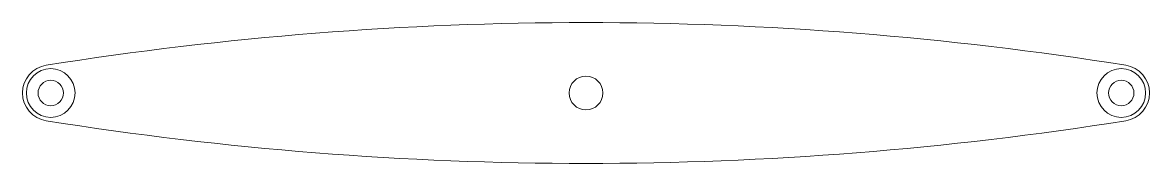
# Model space of a CAD drawing. Header units: millimetres. Extents: x -200 to 200, y -25 to 25.
import ezdxf

# ---------------------------------------------------------------- set-up
doc = ezdxf.new("R2010")
doc.units = ezdxf.units.MM

msp = doc.modelspace()

# ---------------------------------------------------------------- linework, layer by layer
at = {"color": 7, "linetype": 'Continuous', "lineweight": 15}
for centre, radius in [((-190, 0), 8.65), ((190, 0), 8.65), ((-190, 0), 4.5), ((0, 0), 6), ((190, 0), 4.5)]:
    msp.add_circle(centre, radius, dxfattribs=at)
for centre, radius, start, end in [((0, -1195.83), 1220.83, 80.97202, 99.02798), ((-190, 0), 10, 99.028, 260.972), ((190, 0), 10, 279.028, 80.972), ((0, 1195.83), 1220.83, 260.97202, 279.02798)]:
    msp.add_arc(centre, radius, start, end, dxfattribs=at)

doc.saveas('drawing.dxf')
